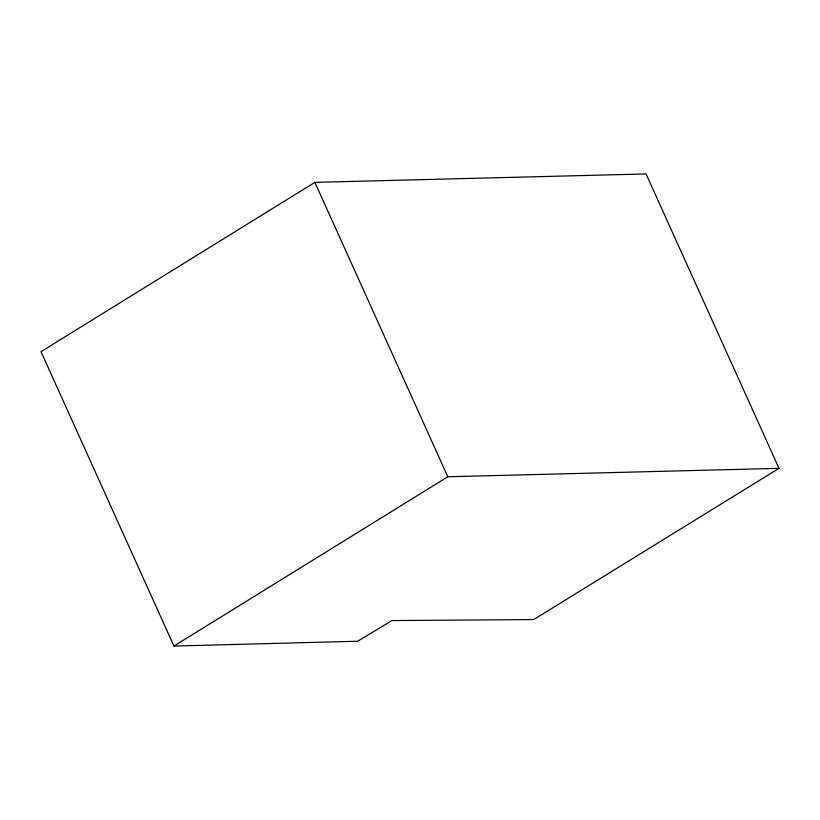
<?xml version="1.0" encoding="UTF-8"?>
<svg xmlns="http://www.w3.org/2000/svg" width="820" height="820" viewBox="0 0 820 820"><rect width="100%" height="100%" fill="white"/><g stroke="black" fill="none" stroke-linecap="round" stroke-linejoin="round"><path stroke-width="1.23" d="M314.88 182.358L41 351.657L173.932 646.068L357.735 641.23L391.919 620.576L533.697 619.572L779 468.343L646.068 173.932L314.88 182.358L447.812 476.758L779 468.343M173.932 646.068L447.812 476.758"/></g></svg>
